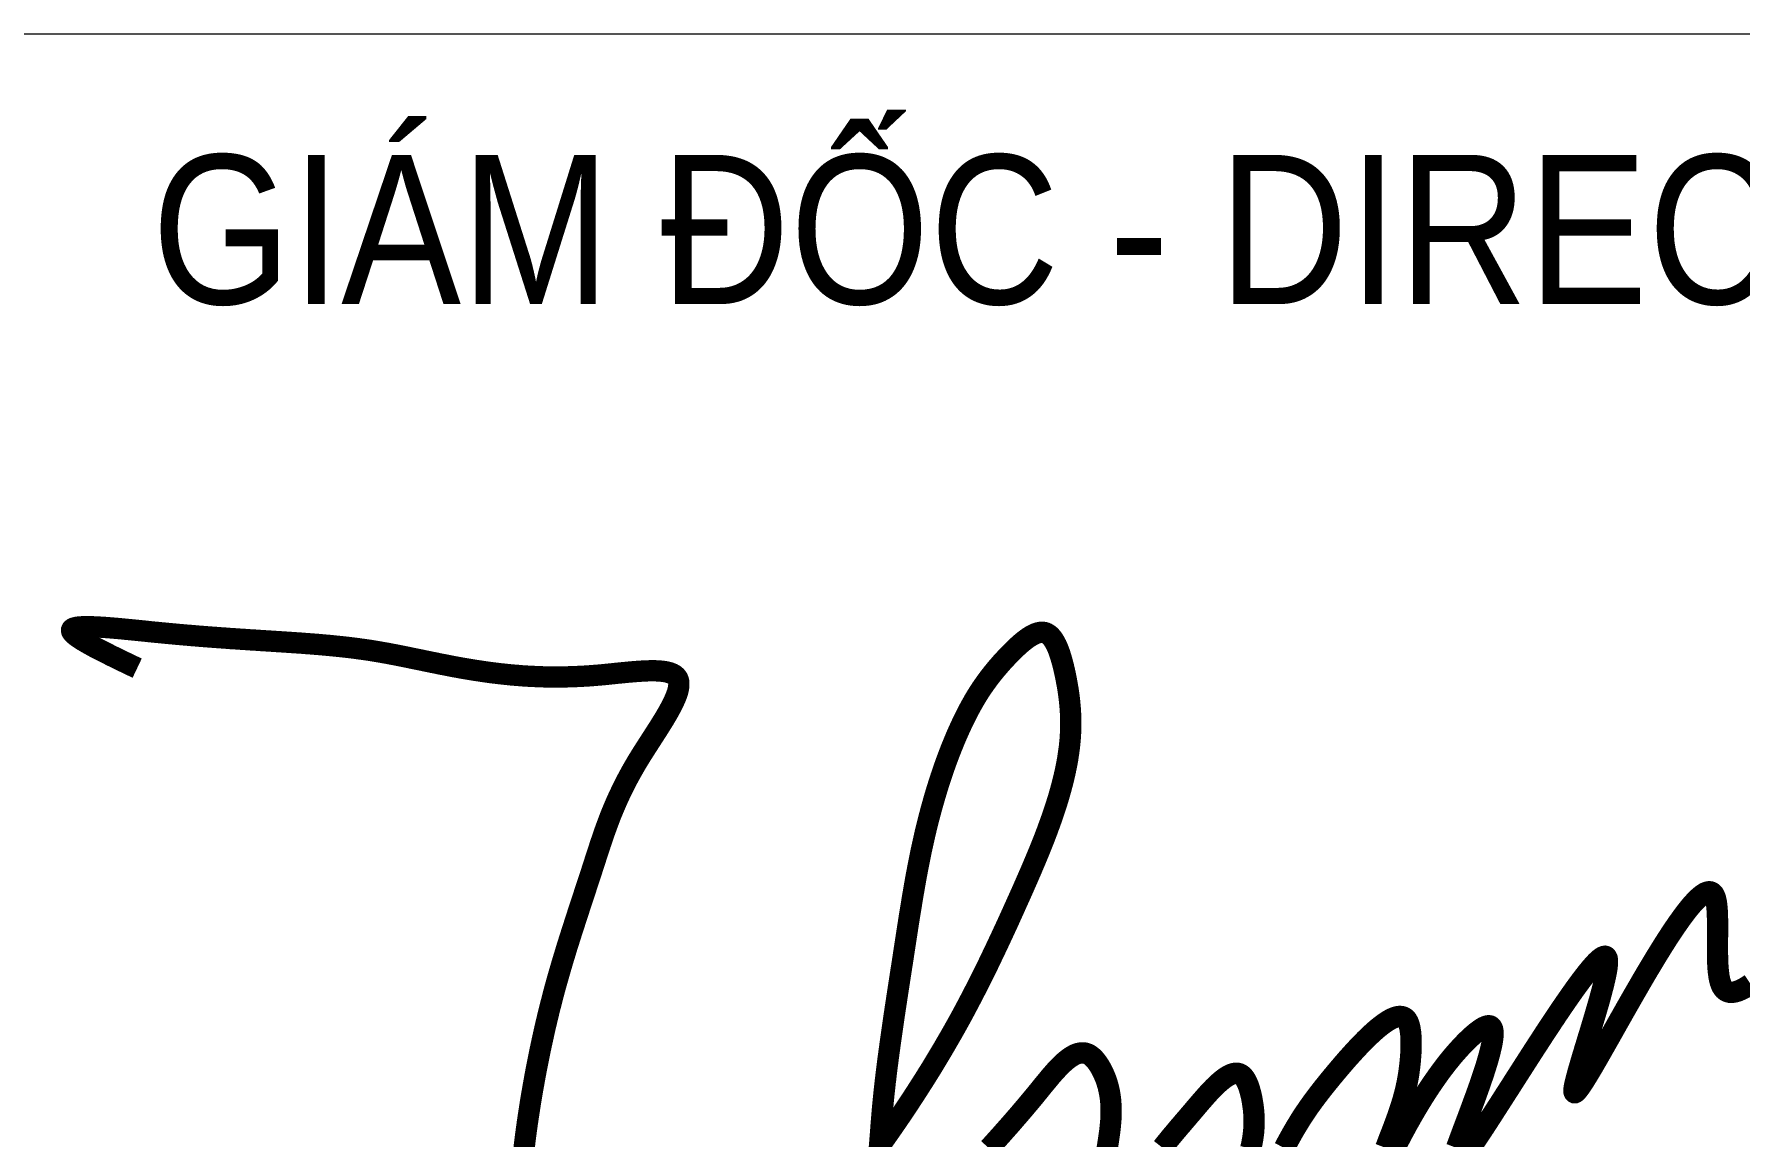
# Model space of a CAD drawing. Header units: millimetres. Extents: x 480521 to 6014615, y -961280 to 187869.
# Drawn here: x 729033 to 729994, y 12929 to 13550 of the extents above; entities that cross this region are included whole.
import ezdxf
from ezdxf.enums import TextEntityAlignment as Align

# ---------------------------------------------------------------- set-up
doc = ezdxf.new("R2010")
doc.units = ezdxf.units.MM
doc.header["$LTSCALE"] = 600
doc.header["$MEASUREMENT"] = 0
doc.layers.get('0').update_dxf_attribs({"lineweight": 0})
for name, color, linetype, lineweight in [('ISO', 153, 'Continuous', 13), ('Khungten_LCDI', 7, 'Continuous', 25), ('LC Net thay', 7, 'Continuous', 25), ('LC Text1', 3, 'Continuous', 20)]:
    doc.layers.add(name, color=color, linetype=linetype, lineweight=lineweight)
doc.styles.add('Khungten', font='VHAVAN.TTF', dxfattribs={"width": 0.9, "height": 5000})
doc.styles.add('LC 1', font='VHAVANB.TTF')
doc.styles.add('Title', font='VHBLACK.TTF')

# ---------------------------------------------------------------- blocks, each defined once
blk = doc.blocks.new('mr thuan')
at = {"layer": 'ISO', "ltscale": 2, "const_width": 40}
for points in [[(-95.3, -61.8), (-103.9, -57.7), (-112.4, -53.6), (-120.8, -49.6), (-125, -47.5), (-129.2, -45.5), (-133.3, -43.5), (-137.4, -41.5), (-141.4, -39.6), (-145.4, -37.6), (-149.3, -35.6), (-153.1, -33.7), (-156.9, -31.8), (-160.7, -29.9), (-164.3, -28), (-167.9, -26.2), (-171.4, -24.4), (-174.8, -22.6), (-178.1, -20.8), (-179.7, -19.9), (-181.3, -19), (-182.9, -18.2), (-184.5, -17.3), (-186, -16.5), (-187.5, -15.6), (-188.9, -14.8), (-190.4, -14), (-191.8, -13.1), (-193.1, -12.3), (-194.5, -11.5), (-195.8, -10.7), (-197.1, -10), (-198.4, -9.2), (-199.6, -8.4), (-200.8, -7.7), (-201.9, -6.9), (-203, -6.2), (-204.1, -5.5), (-205.2, -4.7), (-206.2, -4), (-207.2, -3.3), (-208.1, -2.6), (-209, -2), (-209.9, -1.3), (-210.7, -0.7), (-211.5, 0), (-212.3, 0.6), (-213, 1.2), (-213.6, 1.8), (-214.3, 2.4), (-214.9, 3), (-215.4, 3.6), (-215.9, 4.2), (-216.4, 4.7), (-216.8, 5.2), (-217.1, 5.8), (-217.5, 6.3), (-217.7, 6.8), (-218, 7.3), (-218.2, 7.7), (-218.3, 8.2), (-218.4, 8.6), (-218.4, 9), (-218.4, 9.5), (-218.4, 9.7), (-218.2, 10.2), (-218.1, 10.6), (-217.9, 11), (-217.6, 11.3), (-217.3, 11.7), (-216.9, 12), (-216.5, 12.3), (-216.1, 12.6), (-215.6, 12.8), (-215, 13.1), (-214.5, 13.4), (-213.8, 13.6), (-213.2, 13.8), (-212.4, 14), (-211.7, 14.2), (-210.9, 14.4), (-210.1, 14.6), (-209.2, 14.8), (-208.3, 14.9), (-207.3, 15.1), (-206.3, 15.2), (-205.3, 15.4), (-204.2, 15.5), (-203.1, 15.6), (-201.9, 15.7), (-200.8, 15.7), (-199.5, 15.8), (-198.3, 15.9), (-197, 15.9), (-195.7, 16), (-194.3, 16), (-193, 16), (-191.5, 16), (-190.1, 16.1), (-188.6, 16.1), (-187.1, 16), (-185.6, 16), (-184, 16), (-182.4, 16), (-180.8, 15.9), (-179.1, 15.9), (-177.5, 15.8), (-175.8, 15.7), (-174, 15.7), (-170.5, 15.5), (-166.9, 15.3), (-163.2, 15.1), (-159.4, 14.8), (-155.5, 14.6), (-151.6, 14.3), (-147.6, 14), (-143.5, 13.6), (-139.3, 13.3), (-135.1, 12.9), (-130.9, 12.6), (-126.6, 12.2), (-122.2, 11.8), (-117.8, 11.3), (-113.4, 10.9), (-109, 10.5), (-100, 9.6), (-81.9, 7.8), (-72.9, 6.8), (-63.9, 5.9), (-57.3, 5.3), (-55, 5.1), (-50.6, 4.6), (-46.3, 4.2), (-41.9, 3.8), (-37.6, 3.4), (-33.3, 3), (-29.1, 2.6), (-24.8, 2.2), (-20.6, 1.8), (-16.4, 1.4), (-12.3, 1.1), (-8.2, 0.7), (-4.1, 0.3), (0, 0), (4, -0.3), (8.1, -0.7), (12.1, -1), (16, -1.3), (20, -1.7), (27.8, -2.3), (35.5, -2.9), (43.1, -3.5), (50.7, -4), (58.1, -4.6), (65.4, -5.1), (72.7, -5.6), (79.9, -6.2), (87, -6.6), (94, -7.1), (100.9, -7.6), (107.8, -8), (114.6, -8.5), (121.3, -8.9), (127.9, -9.3), (134.5, -9.8), (141, -10.2), (147.4, -10.6), (153.8, -11), (160.1, -11.4), (166.4, -11.8), (172.6, -12.2), (178.7, -12.6), (184.8, -13), (190.8, -13.4), (196.8, -13.8), (202.7, -14.2), (208.6, -14.6), (214.5, -15), (220.3, -15.5), (226, -15.9), (231.8, -16.3), (237.5, -16.8), (243.1, -17.2), (248.8, -17.7), (254.4, -18.2), (259.9, -18.7), (265.5, -19.2), (271, -19.7), (276.5, -20.3), (282, -20.9), (287.4, -21.4), (298.3, -22.6), (309.1, -23.9), (319.9, -25.3), (325.3, -26.1), (330.7, -26.8), (336.1, -27.6), (341.5, -28.4), (346.9, -29.3), (354.4, -30.5), (357.7, -31.1), (363.1, -32), (368.5, -33), (374, -33.9), (379.4, -35), (384.9, -36), (390.4, -37), (395.9, -38.1), (406.9, -40.3), (418, -42.6), (429.2, -44.9), (434.9, -46.1), (440.5, -47.2), (446.2, -48.4), (452, -49.6), (457.7, -50.8), (463.5, -51.9), (469.3, -53.1), (475.1, -54.3), (481, -55.4), (486.9, -56.6), (492.9, -57.7), (498.8, -58.9), (504.9, -60), (510.9, -61.1), (517, -62.2), (523.2, -63.2), (529.3, -64.3), (535.6, -65.3), (541.8, -66.3), (548.1, -67.2), (554.5, -68.2), (560.9, -69.1), (567.4, -70), (573.9, -70.8), (580.5, -71.6), (587.1, -72.4), (593.7, -73.1), (600.5, -73.8), (607.2, -74.5), (614.1, -75.1), (621, -75.6), (627.9, -76.2), (634.9, -76.6), (642, -77.1), (649.2, -77.4), (656.4, -77.7), (663.6, -78), (671, -78.2), (678.4, -78.3), (685.9, -78.4), (693.4, -78.4), (701, -78.3), (708.7, -78.2), (712.6, -78.1), (716.5, -78), (720.4, -77.9), (724.3, -77.8), (728.2, -77.6), (732.2, -77.4), (736.2, -77.3), (740.2, -77), (744.2, -76.8), (748.3, -76.6), (752.3, -76.3), (756.4, -76), (760.5, -75.7), (766.1, -75.2), (768.8, -75), (772.9, -74.7), (781.3, -73.9), (798, -72.2), (806.4, -71.3), (814.7, -70.5), (818.8, -70.1), (822.9, -69.7), (826.9, -69.3), (831, -69), (834.9, -68.6), (838.9, -68.3), (842.8, -68), (846.6, -67.7), (850.4, -67.5), (854.1, -67.2), (857.8, -67.1), (861.4, -66.9), (865, -66.8), (868.4, -66.7), (871.8, -66.7), (875.1, -66.8), (878.4, -66.8), (879.9, -66.9), (881.5, -66.9), (883, -67), (884.6, -67.1), (886.1, -67.2), (887.5, -67.4), (889, -67.5), (890.4, -67.7), (891.8, -67.8), (893.1, -68), (894.5, -68.2), (895.8, -68.4), (897.1, -68.7), (898.3, -68.9), (899.6, -69.2), (900.8, -69.5), (901.9, -69.8), (903.1, -70.1), (904.2, -70.4), (905.3, -70.8), (906.3, -71.2), (907.3, -71.6), (908.3, -72), (909.3, -72.4), (910.2, -72.9), (911.1, -73.4), (911.9, -73.9), (912.8, -74.4), (913.6, -74.9), (914.3, -75.5), (915, -76.1), (915.7, -76.7), (916.3, -77.3), (916.9, -78), (917.5, -78.6), (918, -79.3), (918.3, -79.7), (919, -80.8), (919.4, -81.6), (919.8, -82.4), (920.1, -83.2), (920.4, -84.1), (920.7, -84.9), (920.9, -85.8), (921.1, -86.7), (921.2, -87.7), (921.4, -88.6), (921.5, -89.6), (921.5, -90.6), (921.5, -91.6), (921.5, -92.6), (921.5, -93.7), (921.4, -94.8), (921.3, -95.9), (921.2, -97), (921, -98.1), (920.8, -99.3), (920.6, -100.4), (920.4, -101.6), (920.1, -102.8), (919.8, -104.1), (919.4, -105.3), (919.1, -106.6), (918.7, -107.8), (918.3, -109.1), (917.8, -110.4), (917.4, -111.8), (916.9, -113.1), (916.3, -114.4), (915.8, -115.8), (915.2, -117.2), (914.7, -118.6), (914.1, -120), (913.4, -121.4), (912.1, -124.3), (910.7, -127.3), (909.2, -130.3), (907.7, -133.3), (906, -136.4), (904.3, -139.5), (902.6, -142.7), (900.8, -145.9), (898.9, -149.1), (897, -152.4), (895, -155.7), (893, -159.1), (890.9, -162.4), (888.8, -165.8), (886.7, -169.2), (884.6, -172.6), (882.4, -176.1), (880.2, -179.5), (875.7, -186.5), (871.2, -193.5), (862.2, -207.5), (857.7, -214.5), (855.5, -217.9), (853.3, -221.4), (851.1, -224.8), (849, -228.3), (846.7, -232), (844.8, -235.1), (842.8, -238.4), (840.8, -241.8), (838.9, -245.1), (837, -248.4), (835.1, -251.7), (833.2, -255), (831.4, -258.2), (829.7, -261.4), (827.9, -264.6), (826.2, -267.8), (824.5, -271), (822.8, -274.2), (821.2, -277.3), (819.6, -280.4), (818.1, -283.6), (816.5, -286.6), (815, -289.7), (813.5, -292.8), (812.1, -295.9), (810.6, -298.9), (809.2, -301.9), (807.8, -304.9), (806.5, -307.9), (805.1, -310.9), (802.5, -316.9), (800, -322.8), (797.5, -328.7), (795.1, -334.5), (792.8, -340.3), (790.6, -346.1), (788.4, -351.9), (786.3, -357.6), (784.2, -363.3), (782.1, -369.1), (780.1, -374.8), (778.2, -380.5), (774.3, -391.9), (770.6, -403.3), (766.9, -414.7), (763.1, -426.3), (761.3, -432.1), (759.4, -437.8), (757.5, -443.8), (755.6, -449.7), (753.6, -455.6), (751.7, -461.6), (749.7, -467.6), (747.7, -473.6), (745.7, -479.7), (743.7, -485.7), (739.7, -497.9), (735.7, -510.2), (731.6, -522.6), (727.6, -535.1), (723.5, -547.6), (719.5, -560.1), (715.5, -572.7), (711.5, -585.3), (707.7, -598), (703.8, -610.6), (700.1, -623.3), (696.8, -634.6), (692.8, -648.6), (689.3, -661.2), (685.9, -673.8), (682.7, -686.5), (679.4, -699.1), (676.3, -711.7), (673.3, -724.3), (670.3, -736.9), (667.5, -749.6), (664.7, -762.2), (662, -774.8), (659.4, -787.5), (656.8, -800.2), (654.3, -812.9), (651.9, -825.6), (649.6, -838.4), (647.3, -851.2), (645.3, -863.1), (643, -876.8), (641, -889.7), (639, -902.6), (637.1, -915.5), (635.3, -928.5), (633.6, -941.4), (632.8, -947.9), (632, -954.4), (631.2, -960.9), (630.5, -967.3)], [(1294.5, -964), (1302.1, -953.4), (1309.6, -942.8), (1317.1, -932.1), (1324.5, -921.5), (1331.9, -910.7), (1339.2, -900), (1346.5, -889.1), (1353.7, -878.3), (1360.8, -867.4), (1367.9, -856.5), (1374.9, -845.5), (1381.9, -834.6), (1388.8, -823.5), (1395.7, -812.5), (1402.4, -801.4), (1409.1, -790.3), (1415.8, -779.1), (1422.3, -767.9), (1428.8, -756.7), (1435.3, -745.5), (1441.6, -734.2), (1447.9, -722.9), (1453.4, -712.9), (1460.2, -700.2), (1466.2, -688.8), (1472.2, -677.4), (1478.1, -665.9), (1484, -654.4), (1489.8, -642.9), (1495.5, -631.3), (1501.2, -619.8), (1506.8, -608.1), (1512.4, -596.4), (1518, -584.7), (1523.5, -573), (1529, -561.2), (1534.5, -549.4), (1540, -537.5), (1545.4, -525.5), (1550.8, -513.6), (1556.2, -501.5), (1560.8, -491.4), (1567.1, -477.3), (1572.4, -465.2), (1577.8, -452.9), (1583.1, -440.7), (1588.3, -428.4), (1593.5, -416.1), (1596, -410), (1598.6, -403.8), (1601.1, -397.6), (1603.5, -391.5), (1606, -385.3), (1608.4, -379.1), (1610.7, -373), (1613.1, -366.8), (1615.3, -360.6), (1617.6, -354.5), (1619.8, -348.3), (1622, -342.1), (1624.1, -336), (1626.2, -329.8), (1628.2, -323.7), (1630.2, -317.5), (1632.1, -311.4), (1634, -305.3), (1635.8, -299.1), (1637.5, -293), (1639.2, -286.9), (1640.8, -280.8), (1642.4, -274.8), (1643.9, -268.7), (1645.3, -262.6), (1646.7, -256.6), (1647.9, -250.5), (1649.2, -244.5), (1650.3, -238.7), (1651.4, -232.5), (1652.3, -226.5), (1653.2, -220.5), (1654, -214.6), (1654.8, -208.6), (1655.4, -202.6), (1656, -196.5), (1656.4, -190.5), (1656.6, -187.4), (1656.8, -184.4), (1656.9, -181.3), (1657, -178.2), (1657.1, -175.2), (1657.2, -172.1), (1657.2, -169), (1657.3, -165.8), (1657.2, -162.7), (1657.2, -159.6), (1657.1, -156.4), (1657.1, -153.2), (1656.9, -150), (1656.8, -146.8), (1656.6, -143.6), (1656.4, -140.3), (1656.2, -137), (1655.9, -133.7), (1655.6, -130.4), (1655.3, -127.1), (1655, -123.7), (1654.6, -120.3), (1654.2, -116.9), (1653.8, -113.5), (1653.3, -110), (1652.8, -106.5), (1652.3, -103), (1651.7, -99.4), (1651.1, -95.9), (1650.5, -92.3), (1649.8, -88.6), (1649.1, -84.9), (1648.4, -81.2), (1647.7, -77.5), (1646.9, -73.7), (1645.8, -68.7), (1645.2, -66.1), (1644.3, -62.2), (1643.4, -58.3), (1642.4, -54.5), (1641.4, -50.6), (1640.3, -46.7), (1639.2, -42.9), (1638.1, -39.2), (1636.9, -35.5), (1635.7, -31.9), (1635, -30.1), (1634.4, -28.3), (1633.7, -26.6), (1633, -24.9), (1632.3, -23.2), (1631.6, -21.6), (1630.9, -20), (1630.2, -18.4), (1629.4, -16.9), (1628.6, -15.4), (1627.8, -13.9), (1627.1, -12.5), (1626.2, -11.1), (1625.4, -9.8), (1624.6, -8.5), (1623.7, -7.2), (1622.8, -6), (1621.9, -4.9), (1621, -3.8), (1620.1, -2.7), (1619.1, -1.7), (1618.2, -0.8), (1617.2, 0.1), (1616.2, 0.9), (1615.2, 1.7), (1614.1, 2.4), (1613.1, 3), (1612, 3.6), (1610.9, 4.1), (1609.8, 4.5), (1608.6, 4.8), (1607.7, 5.1), (1606.3, 5.3), (1605.1, 5.5), (1603.9, 5.6), (1602.7, 5.6), (1601.4, 5.5), (1600.2, 5.4), (1598.9, 5.2), (1597.6, 4.9), (1596.3, 4.6), (1595, 4.3), (1593.6, 3.8), (1592.3, 3.4), (1590.9, 2.8), (1589.5, 2.2), (1588.1, 1.6), (1586.8, 0.9), (1585.4, 0.2), (1583.9, -0.6), (1582.5, -1.4), (1581.1, -2.3), (1579.7, -3.2), (1578.2, -4.1), (1576.8, -5.1), (1575.4, -6.1), (1573.9, -7.2), (1572.5, -8.2), (1571, -9.3), (1569.6, -10.5), (1568.1, -11.7), (1566.6, -12.8), (1563.7, -15.3), (1560.8, -17.8), (1558, -20.4), (1555.1, -23.1), (1552.3, -25.8), (1549.5, -28.5), (1546.7, -31.3), (1542.9, -35.2), (1541.3, -36.8), (1538.7, -39.5), (1536.1, -42.2), (1533.6, -45), (1531.1, -47.7), (1528.6, -50.3), (1526.2, -53), (1523.9, -55.7), (1521.6, -58.3), (1519.3, -61), (1517.1, -63.6), (1514.9, -66.2), (1512.8, -68.9), (1510.6, -71.5), (1508.6, -74.1), (1506.5, -76.7), (1504.5, -79.3), (1502.6, -81.9), (1500.7, -84.5), (1498.8, -87.1), (1496.9, -89.7), (1495.1, -92.3), (1493.3, -94.8), (1491.5, -97.4), (1489.7, -100), (1488, -102.6), (1486.3, -105.2), (1483, -110.4), (1479.8, -115.6), (1476.6, -120.9), (1473.6, -126.2), (1470.6, -131.5), (1467.7, -136.8), (1464.8, -142.2), (1462, -147.7), (1460.1, -151.5), (1456.5, -158.7), (1453.8, -164.3), (1451.1, -170), (1448.5, -175.7), (1445.9, -181.5), (1443.3, -187.3), (1440.8, -193.2), (1438.3, -199.1), (1435.9, -205.1), (1433.4, -211.1), (1431.1, -217.1), (1428.7, -223.2), (1426.4, -229.3), (1424.1, -235.4), (1421.9, -241.6), (1419.7, -247.8), (1417.5, -254), (1415.4, -260.3), (1413.3, -266.5), (1411.3, -272.8), (1409.2, -279.1), (1407.3, -285.4), (1405.3, -291.8), (1403.4, -298.1), (1401.5, -304.5), (1399.7, -310.8), (1397.9, -317.2), (1396.1, -323.5), (1394.4, -329.9), (1392.7, -336.3), (1390.7, -343.8), (1389.4, -349), (1387.8, -355.3), (1386.2, -361.7), (1384.7, -368), (1383.2, -374.4), (1381.8, -380.7), (1380.4, -387), (1379, -393.4), (1377.6, -399.7), (1376.2, -406), (1374.9, -412.4), (1372.4, -425), (1369.9, -437.7), (1367.5, -450.3), (1365.2, -463), (1363, -475.7), (1360.8, -488.4), (1358.7, -501.2), (1356.6, -514), (1354.5, -526.8), (1352.5, -539.6), (1350.5, -552.5), (1348.5, -565.4), (1346.5, -578.4), (1343.7, -596.6), (1342.5, -604.6), (1340.5, -617.7), (1338.4, -630.9), (1336.4, -644.1), (1332.3, -670.6), (1328.3, -697.1), (1326.3, -710.3), (1324.4, -723.5), (1322.5, -736.6), (1320.6, -749.6), (1318.8, -762.6), (1317.9, -769.1), (1317, -775.5), (1316.1, -781.9), (1315.3, -788.3), (1314.4, -794.6), (1313.6, -801), (1312.8, -807.3), (1312, -813.5), (1311.2, -819.7), (1310.5, -825.9), (1309.8, -832.1), (1309, -838.2), (1308.4, -844.3), (1307.7, -850.3), (1307, -856.3), (1306.4, -862.3), (1305.7, -869.4), (1305.2, -874), (1304.7, -879.8), (1304.1, -885.6), (1303.6, -891.4), (1303.1, -897.1), (1302.2, -908.5), (1301.2, -919.8), (1300.4, -931.2), (1299.5, -942.6), (1299, -948.3), (1298.6, -954.1), (1298.1, -959.9), (1297.7, -965.7)], [(1503.8, -963.1), (1508.2, -958.3), (1512.5, -953.5), (1517, -948.5), (1521.4, -943.6), (1526, -938.5), (1530.5, -933.4), (1535.1, -928.2), (1539.8, -922.9), (1544.5, -917.6), (1549.2, -912.2), (1551.6, -909.4), (1554, -906.6), (1556.4, -903.8), (1558.9, -901), (1561.3, -898.2), (1563.8, -895.3), (1566.2, -892.4), (1568.7, -889.5), (1571.2, -886.6), (1573.7, -883.6), (1576.2, -880.6), (1578.7, -877.6), (1581.3, -874.6), (1583.8, -871.5), (1586.4, -868.4), (1589, -865.3), (1591.6, -862.1), (1594.2, -858.9), (1596.6, -856), (1599.4, -852.5), (1604.7, -845.9), (1610.1, -839.4), (1615.5, -832.9), (1618.1, -829.7), (1620.8, -826.5), (1623.5, -823.4), (1626.2, -820.3), (1628.9, -817.3), (1631.7, -814.4), (1634.3, -811.5), (1637, -808.8), (1638.4, -807.4), (1639.7, -806.1), (1641.1, -804.8), (1642.4, -803.6), (1643.8, -802.3), (1645.1, -801.1), (1646.4, -800), (1647.8, -798.8), (1649.1, -797.7), (1650.4, -796.6), (1651.8, -795.6), (1653.1, -794.6), (1654.4, -793.6), (1655.7, -792.7), (1657, -791.8), (1658.4, -791), (1659.7, -790.2), (1661, -789.4), (1662.3, -788.7), (1663.6, -788), (1664.9, -787.4), (1666.1, -786.8), (1667.4, -786.3), (1668.7, -785.8), (1670, -785.4), (1671.3, -785), (1672.5, -784.7), (1673.8, -784.4), (1675, -784.2), (1676.3, -784), (1677.5, -783.9), (1678.8, -783.9), (1680, -783.9), (1681.2, -784), (1682.5, -784.1), (1683.7, -784.3), (1684.9, -784.5), (1686.1, -784.9), (1687.3, -785.3), (1688.5, -785.7), (1689.6, -786.2), (1690.5, -786.7), (1692, -787.5), (1693.1, -788.2), (1694.3, -789), (1695.4, -789.8), (1696.6, -790.7), (1697.7, -791.7), (1698.8, -792.7), (1699.9, -793.8), (1701, -794.9), (1702.1, -796.1), (1703.1, -797.3), (1704.2, -798.5), (1705.2, -799.8), (1706.2, -801.2), (1707.2, -802.5), (1708.2, -803.9), (1709.2, -805.4), (1710.1, -806.8), (1711.1, -808.3), (1712, -809.9), (1712.9, -811.4), (1713.8, -813), (1715.5, -816.1), (1717.2, -819.4), (1718.7, -822.6), (1719.6, -824.7), (1721.5, -829.2), (1722.8, -832.5), (1724, -835.8), (1725.1, -839.1), (1726.1, -842.4), (1727.1, -845.7), (1727.9, -849), (1728.7, -852.3), (1729.4, -855.6), (1730.1, -858.9), (1730.6, -862.2), (1731.1, -865.5), (1731.6, -868.8), (1732, -872.1), (1732.3, -875.4), (1732.5, -878.7), (1732.7, -882), (1732.9, -885.2), (1733, -888.5), (1733, -891.8), (1733, -895.1), (1733, -898.4), (1732.9, -901.6), (1732.7, -904.9), (1732.6, -908.1), (1732.4, -911.4), (1732.1, -914.6), (1731.8, -917.8), (1731.5, -921), (1731.2, -924.3), (1730.8, -927.5), (1730.5, -930.6), (1729.6, -937), (1728.7, -943.3), (1727.8, -949.5), (1726.8, -955.7), (1726.3, -958.9), (1724.9, -968)], [(1829.2, -961.8), (1832.9, -957.1), (1836.6, -952.5), (1840.4, -947.8), (1844.3, -943), (1846.3, -940.6), (1848.3, -938.2), (1850.3, -935.8), (1852.4, -933.4), (1854.4, -930.9), (1856.5, -928.4), (1858.7, -925.9), (1860.8, -923.3), (1863, -920.8), (1865.3, -918.2), (1867.5, -915.5), (1869.8, -912.8), (1872.1, -910.1), (1874.5, -907.4), (1876.9, -904.6), (1879.3, -901.7), (1881.8, -898.8), (1884.3, -895.9), (1886.8, -892.9), (1889.7, -889.5), (1892, -886.8), (1894.7, -883.6), (1897.4, -880.5), (1900.1, -877.3), (1905.7, -870.9), (1908.5, -867.7), (1911.3, -864.5), (1914.1, -861.4), (1916.9, -858.3), (1919.8, -855.3), (1922.6, -852.3), (1925.4, -849.4), (1928.3, -846.6), (1929.7, -845.2), (1931.1, -843.8), (1932.5, -842.5), (1933.9, -841.2), (1935.3, -840), (1936.7, -838.8), (1938.1, -837.6), (1939.5, -836.4), (1940.8, -835.3), (1942.2, -834.2), (1943.6, -833.1), (1944.9, -832.1), (1946.2, -831.1), (1947.6, -830.2), (1948.9, -829.3), (1950.2, -828.5), (1951.5, -827.7), (1952.8, -826.9), (1954.1, -826.2), (1955.4, -825.6), (1956.6, -825), (1957.9, -824.4), (1959.1, -823.9), (1960.3, -823.5), (1961.6, -823.1), (1962.7, -822.8), (1963.9, -822.5), (1965.1, -822.3), (1966.2, -822.2), (1967.4, -822.1), (1968.5, -822.1), (1969.6, -822.2), (1970.7, -822.3), (1971.7, -822.5), (1972.8, -822.8), (1973.8, -823.1), (1974.8, -823.5), (1975.8, -824), (1976.9, -824.7), (1977.7, -825.2), (1978.6, -825.9), (1979.5, -826.7), (1980.4, -827.6), (1981.3, -828.5), (1982.1, -829.5), (1982.9, -830.5), (1983.7, -831.7), (1984.5, -832.8), (1985.3, -834.1), (1986, -835.4), (1986.7, -836.7), (1987.4, -838.1), (1988.1, -839.5), (1988.8, -841), (1989.4, -842.5), (1990.1, -844.1), (1990.7, -845.7), (1991.3, -847.3), (1991.8, -849), (1992.4, -850.7), (1992.9, -852.4), (1993.4, -854.1), (1993.9, -855.9), (1994.4, -857.7), (1995.3, -861.3), (1996.2, -865), (1997, -868.7), (1997.7, -872.5), (1998.3, -876.2), (1998.9, -879.9), (1999.3, -882.8), (1999.9, -887.2), (2000.3, -890.8), (2000.6, -894.3), (2000.9, -897.7), (2001.1, -901.1), (2001.3, -904.5), (2001.4, -907.8), (2001.4, -911.1), (2001.4, -914.3), (2001.4, -917.5), (2001.3, -920.7), (2001.1, -923.9), (2000.9, -927), (2000.7, -930.1), (2000.4, -933.2), (2000, -936.2), (1999.7, -939.3), (1999.2, -942.3), (1998.8, -945.4), (1998.2, -948.4), (1997.7, -951.4), (1997.1, -954.4), (1996.5, -957.4), (1995.8, -960.5), (1995.1, -963.5)], [(2058.2, -962.5), (2059.7, -959.6), (2061.2, -956.8), (2062.7, -953.9), (2064.2, -951.1), (2065.7, -948.3), (2067.2, -945.6), (2068.7, -942.9), (2070.2, -940.2), (2071.7, -937.5), (2074.6, -932.3), (2077.6, -927.2), (2080.6, -922.1), (2083.7, -917.1), (2086.7, -912.1), (2089.8, -907.1), (2093, -902.2), (2096.3, -897.3), (2099.6, -892.4), (2103, -887.4), (2104.7, -884.9), (2106.5, -882.4), (2108.3, -879.9), (2110.1, -877.4), (2112, -874.8), (2113.8, -872.3), (2115.8, -869.7), (2117.7, -867.1), (2119.7, -864.5), (2121.7, -861.9), (2123.7, -859.2), (2125.8, -856.5), (2127.9, -853.8), (2130.1, -851), (2132.3, -848.2), (2134.6, -845.4), (2136.9, -842.5), (2139.2, -839.6), (2141.6, -836.7), (2144, -833.7), (2146.5, -830.7), (2149, -827.6), (2151.5, -824.7), (2154.2, -821.4), (2156.9, -818.2), (2159.6, -815), (2162.4, -811.7), (2165.2, -808.4), (2168, -805.1), (2170.9, -801.8), (2173.8, -798.4), (2176.7, -795.1), (2182.7, -788.4), (2188.7, -781.8), (2191.7, -778.5), (2194.8, -775.2), (2197.8, -772), (2200.9, -768.8), (2203.9, -765.6), (2207, -762.5), (2210, -759.4), (2213.1, -756.5), (2216.1, -753.5), (2219.1, -750.7), (2222.1, -747.9), (2225.1, -745.1), (2228, -742.5), (2231, -740), (2232.4, -738.7), (2233.9, -737.5), (2235.3, -736.3), (2236.7, -735.2), (2238.2, -734.1), (2239.6, -732.9), (2241, -731.9), (2242.4, -730.8), (2243.8, -729.8), (2245.1, -728.8), (2246.5, -727.8), (2247.8, -726.9), (2249.2, -726), (2250.5, -725.1), (2251.8, -724.3), (2253.1, -723.5), (2254.4, -722.7), (2255.7, -722), (2257, -721.3), (2258.2, -720.6), (2259.4, -720), (2260.7, -719.4), (2261.9, -718.9), (2263, -718.4), (2264.2, -717.9), (2265.4, -717.5), (2266.5, -717.1), (2267.6, -716.7), (2268.7, -716.4), (2269.8, -716.2), (2270.9, -715.9), (2271.9, -715.8), (2273, -715.6), (2274, -715.5), (2275, -715.5), (2275.9, -715.5), (2276.9, -715.6), (2277.8, -715.7), (2278.7, -715.8), (2279.6, -716), (2280.5, -716.3), (2281.3, -716.6), (2282.1, -716.9), (2282.9, -717.3), (2283.7, -717.8), (2284.5, -718.3), (2285.2, -718.8), (2285.9, -719.4), (2286.6, -720.1), (2287.2, -720.8), (2288, -721.8), (2288.4, -722.5), (2289, -723.4), (2289.5, -724.3), (2290.1, -725.3), (2290.6, -726.4), (2291, -727.5), (2291.5, -728.6), (2291.9, -729.8), (2292.3, -731.1), (2292.7, -732.4), (2293, -733.7), (2293.4, -735.1), (2293.7, -736.5), (2294, -738), (2294.3, -739.4), (2294.5, -741), (2294.7, -742.5), (2295, -744.1), (2295.2, -745.7), (2295.3, -747.4), (2295.5, -749.1), (2295.6, -750.8), (2295.8, -752.5), (2295.9, -754.2), (2296, -756), (2296.1, -759.6), (2296.2, -763.3), (2296.2, -767), (2296.2, -770.8), (2296.1, -774.6), (2295.9, -778.4), (2295.8, -782.2), (2295.6, -786.1), (2295.3, -789.9), (2295, -793.7), (2294.7, -797.8), (2294.4, -801.1), (2294, -804.7), (2293.6, -808.3), (2293.2, -811.9), (2292.7, -815.4), (2292.3, -818.8), (2291.8, -822.2), (2291.2, -825.6), (2290.7, -828.9), (2290.1, -832.2), (2289.5, -835.4), (2288.9, -838.7), (2288.3, -841.8), (2287.6, -845), (2287, -848.1), (2286.3, -851.2), (2285.5, -854.3), (2284.8, -857.3), (2284, -860.4), (2283.2, -863.4), (2282.4, -866.3), (2280.8, -872.3), (2279, -878.1), (2277.2, -884), (2275.3, -889.8), (2273.4, -895.5), (2271.4, -901.3), (2269.3, -907.1), (2267.2, -913), (2265, -918.8), (2262.8, -924.8), (2260.5, -930.8), (2259.3, -933.8), (2258.1, -936.9), (2256.9, -939.9), (2255.7, -943), (2254.5, -946.2), (2253.3, -949.3), (2252.1, -952.5), (2250.9, -955.8), (2249.6, -959), (2248.3, -962.3)], [(2263.1, -967.5), (2267.4, -959.1), (2271.7, -950.6), (2276.1, -942.2), (2280.6, -933.7), (2285.2, -925.2), (2289.8, -916.7), (2294.6, -908.3), (2299.4, -899.8), (2304.3, -891.4), (2309.3, -883.1), (2314.3, -874.8), (2316.9, -870.6), (2319.4, -866.5), (2322, -862.5), (2324.6, -858.4), (2327.2, -854.3), (2329.9, -850.3), (2332.5, -846.3), (2335.2, -842.4), (2337.9, -838.4), (2340.6, -834.5), (2343.3, -830.7), (2346, -826.8), (2348.8, -823), (2351.5, -819.2), (2354.3, -815.5), (2357.1, -811.8), (2359.9, -808.1), (2362.7, -804.5), (2365.5, -800.9), (2368.4, -797.4), (2371.2, -793.9), (2373.5, -791.1), (2377, -787), (2379.9, -783.7), (2382.8, -780.4), (2385.7, -777.2), (2388.6, -774), (2391.4, -771), (2394.3, -768), (2397.1, -765), (2399.9, -762.2), (2401.3, -760.8), (2402.7, -759.5), (2404.1, -758.2), (2405.5, -756.9), (2406.8, -755.6), (2408.2, -754.3), (2409.5, -753.1), (2410.8, -751.9), (2412.1, -750.8), (2413.4, -749.6), (2414.7, -748.5), (2416, -747.5), (2417.2, -746.4), (2418.5, -745.4), (2419.7, -744.5), (2420.9, -743.5), (2422.1, -742.6), (2423.2, -741.8), (2424.4, -740.9), (2425.5, -740.1), (2426.6, -739.4), (2427.7, -738.7), (2428.8, -738), (2429.8, -737.4), (2430.8, -736.8), (2431.8, -736.2), (2432.8, -735.7), (2433.8, -735.2), (2434.7, -734.8), (2435.6, -734.4), (2436.5, -734.1), (2437.3, -733.8), (2438.1, -733.5), (2438.9, -733.3), (2439.7, -733.1), (2440.6, -733), (2441.1, -733), (2441.8, -732.9), (2442.5, -733), (2443.1, -733.1), (2443.7, -733.2), (2444.2, -733.3), (2444.8, -733.6), (2445.3, -733.8), (2445.7, -734.1), (2446.2, -734.5), (2446.6, -734.9), (2447, -735.3), (2447.4, -735.8), (2447.7, -736.3), (2448, -736.9), (2448.3, -737.5), (2448.6, -738.1), (2448.8, -738.8), (2449.1, -739.5), (2449.2, -740.3), (2449.4, -741.1), (2449.6, -741.9), (2449.7, -742.8), (2449.8, -743.7), (2449.9, -744.6), (2449.9, -745.6), (2449.9, -746.6), (2449.9, -747.7), (2449.9, -748.8), (2449.9, -749.9), (2449.8, -751.1), (2449.8, -752.2), (2449.7, -753.5), (2449.5, -754.7), (2449.4, -756), (2449.2, -757.3), (2449.1, -758.6), (2448.9, -760), (2448.7, -761.4), (2448.4, -762.8), (2448.2, -764.3), (2447.9, -765.8), (2447.6, -767.3), (2447.3, -768.8), (2447, -770.4), (2446.6, -772), (2446.3, -773.6), (2445.9, -775.2), (2445.5, -776.9), (2445.1, -778.6), (2444.7, -780.3), (2444.3, -782), (2443.8, -783.8), (2443.4, -785.6), (2442.4, -789.2), (2441.4, -792.9), (2440.3, -796.6), (2439.2, -800.5), (2438, -804.4), (2436.8, -808.4), (2435.5, -812.4), (2434.2, -816.5), (2432.9, -820.6), (2431.5, -824.8), (2430.1, -829), (2428.6, -833.3), (2427.2, -837.6), (2425.7, -841.9), (2424.2, -846.3), (2422.6, -850.6), (2419.5, -859.4), (2416.3, -868.3), (2413, -877.1), (2409.8, -885.9), (2406.5, -894.7), (2404.9, -899.1), (2403.3, -903.4), (2401.7, -907.7), (2400.1, -911.9), (2398.5, -916.2), (2396.9, -920.3), (2395.4, -924.5), (2393.8, -928.5), (2392.3, -932.6), (2390.8, -936.5), (2389.4, -940.4), (2387.9, -944.3), (2386.6, -948), (2385.2, -951.7), (2383.9, -955.3), (2382.6, -958.8), (2381.3, -962.2)], [(2407, -963.4), (2409, -960.4), (2411.2, -957.3), (2413.3, -954.1), (2415.5, -950.8), (2417.7, -947.5), (2420, -944.1), (2422.3, -940.6), (2424.6, -937.1), (2427, -933.5), (2429.4, -929.9), (2431.8, -926.1), (2434.3, -922.4), (2436.8, -918.5), (2439.3, -914.6), (2441.9, -910.7), (2444.4, -906.7), (2447.1, -902.7), (2449.7, -898.6), (2452.3, -894.5), (2455, -890.3), (2457.7, -886.1), (2460.4, -881.9), (2463.2, -877.6), (2465.9, -873.3), (2468.7, -869), (2471.5, -864.6), (2474.3, -860.2), (2477.2, -855.8), (2482.9, -846.9), (2488.6, -837.9), (2494.4, -828.8), (2500.2, -819.8), (2511.9, -801.5), (2523.6, -783.3), (2529.4, -774.3), (2535.3, -765.3), (2541.1, -756.4), (2544, -751.9), (2546.8, -747.5), (2549.7, -743.2), (2552.6, -738.8), (2555.4, -734.5), (2558.3, -730.2), (2561.1, -725.9), (2563.9, -721.7), (2566.7, -717.6), (2569.4, -713.4), (2572.2, -709.3), (2574.9, -705.3), (2577.6, -701.3), (2580.3, -697.3), (2583, -693.4), (2585.6, -689.6), (2588.2, -685.8), (2590.8, -682.1), (2593.4, -678.4), (2595.9, -674.8), (2598.4, -671.2), (2600.9, -667.7), (2603.3, -664.3), (2605.7, -661), (2608.1, -657.7), (2610.5, -654.5), (2612.8, -651.3), (2615, -648.3), (2617.3, -645.3), (2619.5, -642.4), (2621.6, -639.6), (2623.8, -636.9), (2625.8, -634.3), (2627.9, -631.7), (2628.9, -630.5), (2629.9, -629.3), (2630.8, -628.1), (2631.8, -626.9), (2632.8, -625.8), (2633.7, -624.6), (2634.7, -623.6), (2635.6, -622.5), (2636.5, -621.4), (2637.4, -620.4), (2638.3, -619.4), (2639.1, -618.5), (2640, -617.5), (2640.9, -616.6), (2641.7, -615.7), (2642.5, -614.8), (2643.3, -614), (2644.1, -613.2), (2644.9, -612.4), (2645.7, -611.7), (2646.5, -611), (2647.2, -610.3), (2647.9, -609.6), (2648.7, -609), (2649.4, -608.3), (2650, -607.8), (2650.7, -607.2), (2651.4, -606.7), (2652, -606.2), (2652.7, -605.7), (2653.3, -605.3), (2653.9, -604.9), (2654.5, -604.6), (2655.1, -604.2), (2655.6, -603.9), (2656.2, -603.6), (2656.7, -603.4), (2657.2, -603.2), (2657.7, -603), (2658.2, -602.9), (2658.7, -602.8), (2659.1, -602.7), (2659.5, -602.7), (2660, -602.6), (2660.4, -602.7), (2660.7, -602.7), (2661.1, -602.8), (2661.5, -603), (2661.8, -603.1), (2662.1, -603.3), (2662.4, -603.6), (2662.7, -603.9), (2663, -604.2), (2663.2, -604.5), (2663.4, -604.9), (2663.6, -605.3), (2663.8, -605.8), (2664, -606.3), (2664.2, -606.8), (2664.3, -607.4), (2664.4, -607.8), (2664.5, -608.6), (2664.6, -609.3), (2664.7, -610), (2664.7, -610.8), (2664.8, -611.6), (2664.8, -612.4), (2664.8, -613.3), (2664.8, -614.2), (2664.7, -615.1), (2664.7, -616.1), (2664.6, -617.1), (2664.5, -618.2), (2664.4, -619.2), (2664.3, -620.3), (2664.2, -621.5), (2664, -622.6), (2663.9, -623.8), (2663.7, -625), (2663.5, -626.3), (2663.3, -627.6), (2663.1, -628.9), (2662.9, -630.2), (2662.6, -631.6), (2662.4, -633), (2662.1, -634.4), (2661.8, -635.8), (2661.5, -637.3), (2661.2, -638.8), (2660.9, -640.3), (2660.5, -641.9), (2660.2, -643.4), (2659.5, -646.6), (2658.7, -649.9), (2657.9, -653.3), (2657.1, -656.7), (2656.2, -660.3), (2655.2, -663.9), (2654.3, -667.5), (2653.3, -671.2), (2652.3, -675), (2651.2, -678.9), (2650.2, -682.8), (2649.1, -686.7), (2647.9, -690.7), (2646.8, -694.7), (2645.6, -698.7), (2644.4, -702.8), (2643.2, -706.9), (2642, -711.1), (2639.5, -719.4), (2637, -727.8), (2632, -744.5), (2629.4, -752.8), (2628.2, -756.9), (2626.9, -761), (2625.7, -765.1), (2624.5, -769.1), (2623.3, -773.1), (2622, -777.1), (2620.9, -781), (2619.7, -784.9), (2618.5, -788.7), (2617.4, -792.4), (2616.3, -796.1), (2615.2, -799.7), (2614.2, -803.3), (2613.2, -806.8), (2612.2, -810.2), (2611.2, -813.5), (2610.3, -816.7), (2609.4, -819.9), (2609, -821.4), (2608.6, -822.9), (2608.2, -824.4), (2607.8, -825.9), (2607.4, -827.3), (2607, -828.7), (2606.6, -830.1), (2606.3, -831.5), (2606, -832.8), (2605.6, -834.1), (2605.3, -835.4), (2605, -836.7), (2604.7, -837.9), (2604.4, -839.1), (2604.1, -840.2), (2603.9, -841.4), (2603.6, -842.5), (2603.4, -843.5), (2603.2, -844.6), (2603, -845.6), (2602.8, -846.5), (2602.6, -847.5), (2602.5, -848.4), (2602.3, -849.2), (2602.2, -850.1), (2602.1, -850.8), (2602, -851.6), (2601.9, -852.3), (2601.8, -853), (2601.8, -853.7), (2601.7, -854.3), (2601.7, -854.8), (2601.7, -855.4), (2601.7, -856), (2601.8, -856.3), (2601.8, -856.7), (2601.9, -857.1), (2602, -857.4), (2602.1, -857.7), (2602.2, -857.9), (2602.3, -858.1), (2602.5, -858.3), (2602.6, -858.4), (2602.8, -858.5), (2603, -858.6), (2603.2, -858.6), (2603.5, -858.6), (2603.7, -858.5), (2604, -858.4), (2604.3, -858.3), (2604.6, -858.2), (2604.9, -858), (2605.2, -857.7), (2605.5, -857.5), (2605.9, -857.1), (2606.3, -856.8), (2606.7, -856.4), (2607.1, -856), (2607.5, -855.6), (2607.9, -855.1), (2608.4, -854.6), (2608.8, -854.1), (2609.3, -853.5), (2609.8, -852.9), (2610.3, -852.3), (2610.8, -851.6), (2611.3, -850.9), (2611.9, -850.2), (2612.4, -849.4), (2613, -848.6), (2613.6, -847.8), (2614.2, -847), (2614.8, -846.1), (2615.4, -845.2), (2616, -844.3), (2616.7, -843.3), (2617.3, -842.3), (2618, -841.3), (2618.7, -840.2), (2619.4, -839.2), (2620.1, -838.1), (2620.8, -836.9), (2621.6, -835.8), (2622.3, -834.6), (2623.1, -833.4), (2623.8, -832.2), (2624.6, -830.9), (2625.4, -829.6), (2626.2, -828.3), (2627, -827), (2627.8, -825.7), (2628.7, -824.3), (2629.5, -822.9), (2630.4, -821.5), (2632.1, -818.5), (2633.9, -815.5), (2635.7, -812.5), (2637.6, -809.3), (2639.5, -806), (2641.4, -802.7), (2643.4, -799.3), (2645.4, -795.8), (2647.4, -792.3), (2649.5, -788.6), (2651.6, -785), (2653.8, -781.2), (2655.9, -777.4), (2658.1, -773.5), (2660.4, -769.6), (2662.6, -765.6), (2664.9, -761.6), (2667.2, -757.5), (2669.6, -753.4), (2671.9, -749.2), (2674.3, -745), (2676.7, -740.7), (2679.1, -736.4), (2681.6, -732.1), (2684, -727.7), (2686.5, -723.3), (2689, -718.9), (2691.6, -714.4), (2694.1, -709.9), (2699.2, -700.9), (2704.4, -691.8), (2709.6, -682.7), (2714.8, -673.6), (2725.4, -655.3), (2730.7, -646.1), (2736, -637.1), (2741.3, -628.1), (2746.7, -619.2), (2749.3, -614.8), (2752, -610.4), (2754.6, -606), (2757.2, -601.7), (2759.9, -597.4), (2762.5, -593.2), (2765.1, -589), (2767.7, -584.8), (2770.3, -580.7), (2772.8, -576.7), (2775.4, -572.6), (2777.9, -568.7), (2780.5, -564.8), (2783, -560.9), (2785.5, -557.1), (2788, -553.4), (2790.4, -549.8), (2792.9, -546.2), (2795.3, -542.7), (2797.7, -539.2), (2800.1, -535.9), (2802.4, -532.6), (2804.8, -529.4), (2807.1, -526.2), (2809.4, -523.2), (2811.6, -520.2), (2813.8, -517.3), (2816, -514.6), (2818.2, -511.9), (2819.3, -510.6), (2820.3, -509.3), (2821.4, -508), (2822.4, -506.8), (2823.5, -505.6), (2824.5, -504.4), (2825.5, -503.3), (2826.6, -502.2), (2827.6, -501), (2828.6, -500), (2829.5, -498.9), (2830.5, -497.9), (2831.5, -496.9), (2832.5, -496), (2833.4, -495), (2834.3, -494.1), (2835.3, -493.2), (2836.2, -492.4), (2837.1, -491.6), (2838, -490.8), (2838.9, -490), (2839.8, -489.3), (2840.7, -488.6), (2841.5, -487.9), (2842.4, -487.3), (2843.2, -486.7), (2844.1, -486.1), (2844.9, -485.6), (2845.7, -485.1), (2846.5, -484.6), (2847.3, -484.2), (2848, -483.7), (2848.8, -483.4), (2849.6, -483), (2850.3, -482.7), (2851, -482.5), (2851.8, -482.2), (2852.5, -482), (2853.1, -481.9), (2853.8, -481.7), (2854.5, -481.6), (2855.2, -481.6), (2855.8, -481.6), (2856.4, -481.6), (2857, -481.6), (2857.7, -481.7), (2858.2, -481.9), (2858.8, -482), (2859.4, -482.2), (2859.9, -482.5), (2860.5, -482.8), (2861, -483.1), (2861.5, -483.5), (2862, -483.9), (2862.5, -484.3), (2863, -484.8), (2863.4, -485.3), (2863.9, -485.9), (2864.3, -486.5), (2864.7, -487.2), (2865.1, -487.9), (2865.5, -488.6), (2865.8, -489.2), (2866.2, -490.2), (2866.5, -491.1), (2866.9, -492), (2867.2, -492.9), (2867.5, -493.9), (2867.7, -494.9), (2868, -496), (2868.3, -497.1), (2868.5, -498.2), (2868.7, -499.4), (2869, -500.6), (2869.2, -501.8), (2869.4, -503.1), (2869.6, -504.4), (2869.7, -505.8), (2869.9, -507.1), (2870, -508.5), (2870.2, -510), (2870.3, -511.4), (2870.4, -512.9), (2870.6, -514.4), (2870.7, -516), (2870.8, -517.5), (2870.9, -520.7), (2871.1, -524), (2871.2, -527.4), (2871.3, -530.9), (2871.4, -534.4), (2871.4, -538), (2871.4, -541.7), (2871.5, -545.4), (2871.5, -549.1), (2871.4, -553), (2871.4, -556.8), (2871.4, -560.7), (2871.3, -568.5), (2871.3, -576.3), (2871.3, -584.1), (2871.3, -588), (2871.3, -591.9), (2871.3, -595.7), (2871.3, -599.6), (2871.4, -603.3), (2871.5, -607), (2871.6, -610.7), (2871.7, -614.3), (2871.9, -617.9), (2872.1, -621.3), (2872.3, -624.7), (2872.6, -628), (2872.8, -629.6), (2872.9, -631.2), (2873.1, -632.8), (2873.3, -634.4), (2873.5, -635.9), (2873.7, -637.4), (2873.9, -638.8), (2874.1, -640.3), (2874.3, -641.7), (2874.6, -643.1), (2874.9, -644.4), (2875.1, -645.7), (2875.4, -647), (2875.7, -648.2), (2876.1, -649.5), (2876.4, -650.6), (2876.7, -651.8), (2877, -652.5), (2877.5, -654), (2877.9, -655), (2878.3, -656), (2878.7, -657), (2879.1, -657.9), (2879.6, -658.8), (2880, -659.6), (2880.5, -660.5), (2881, -661.2), (2881.5, -662), (2882.1, -662.7), (2882.6, -663.4), (2883.1, -664), (2883.7, -664.7), (2884.3, -665.2), (2884.9, -665.8), (2885.5, -666.3), (2886.1, -666.8), (2886.7, -667.2), (2887.4, -667.7), (2888.1, -668.1), (2888.7, -668.4), (2889.4, -668.7), (2890.1, -669), (2890.8, -669.3), (2891.6, -669.5), (2892.3, -669.7), (2893.1, -669.9), (2893.9, -670), (2894.6, -670.2), (2895.4, -670.2), (2896.2, -670.3), (2897.1, -670.3), (2897.9, -670.3), (2898.8, -670.3), (2899.6, -670.2), (2900.5, -670.1), (2901.4, -670), (2902.3, -669.9), (2903.2, -669.7), (2904.1, -669.5), (2905, -669.3), (2906, -669), (2907, -668.7), (2907.9, -668.4), (2908.9, -668.1), (2909.9, -667.7), (2910.9, -667.4), (2911.9, -666.9), (2913, -666.5), (2914, -666.1), (2915.1, -665.6), (2916.2, -665.1), (2917.2, -664.5), (2918.3, -664), (2919.4, -663.4), (2920.5, -662.8), (2921.7, -662.2), (2924, -660.9), (2926.3, -659.5), (2928.7, -658), (2931.1, -656.4), (2933.5, -654.8)]]:
    blk.add_lwpolyline(points, dxfattribs=at)
blk = doc.blocks.new('lcdi fix')
at = {"layer": 'Khungten_LCDI', "color": 9, "lineweight": 15}
blk.add_lwpolyline([(36750, -5485), (40450, -5485), (40450, -3372.2), (36750, -3372.2)], close=True, dxfattribs=at)
at = {"xscale": 0.5, "yscale": 0.5, "zscale": 0.5}
blk.add_blockref('mr thuan', (37658.9, -3936.3), dxfattribs=at)
at = {"color": 7, "style": 'Khungten', "width": 0.9}
blk.add_text('gi¸m ®èc - director', height=140, dxfattribs=at).set_placement((38565.6, -3625.5), align=Align.CENTER)
at = {"color": 7, "style": 'Khungten', "width": 0.8}
for tag, p in [('REVISION', (39498.8, -10746.3)), ('NGAYHT', (39546.1, -11609.4))]:
    blk.add_attdef(tag, text='', height=200, dxfattribs=at).set_placement(p, align=Align.CENTER)
at = {"layer": 'LC Text1', "color": 3, "style": 'LC 1', "width": 1.834006}
for tag, p, p2 in [('TENBANVE1', (36912.7, -8885.8), (40339.1, -8885.8)), ('TENBANVE2', (36912.7, -9562.5), (40339.1, -9562.5))]:
    blk.add_attdef(tag, text='', height=250, dxfattribs=at).set_placement(p, p2, align=Align.FIT)
at = {"layer": 'LC Text1', "style": 'Title', "width": 0.7}
blk.add_attdef('SOBANVE', text='', height=250, dxfattribs=at).set_placement((39562, -13896.2), align=Align.CENTER)

msp = doc.modelspace()

# ---------------------------------------------------------------- block references
at = {"layer": 'LC Net thay', "xscale": 0.6000000155618168, "yscale": 0.6000000155618168, "zscale": 0.6000000155618168}
msp.add_blockref('lcdi fix', (706524.637, 15573.588), dxfattribs=at)

doc.saveas('drawing.dxf')
